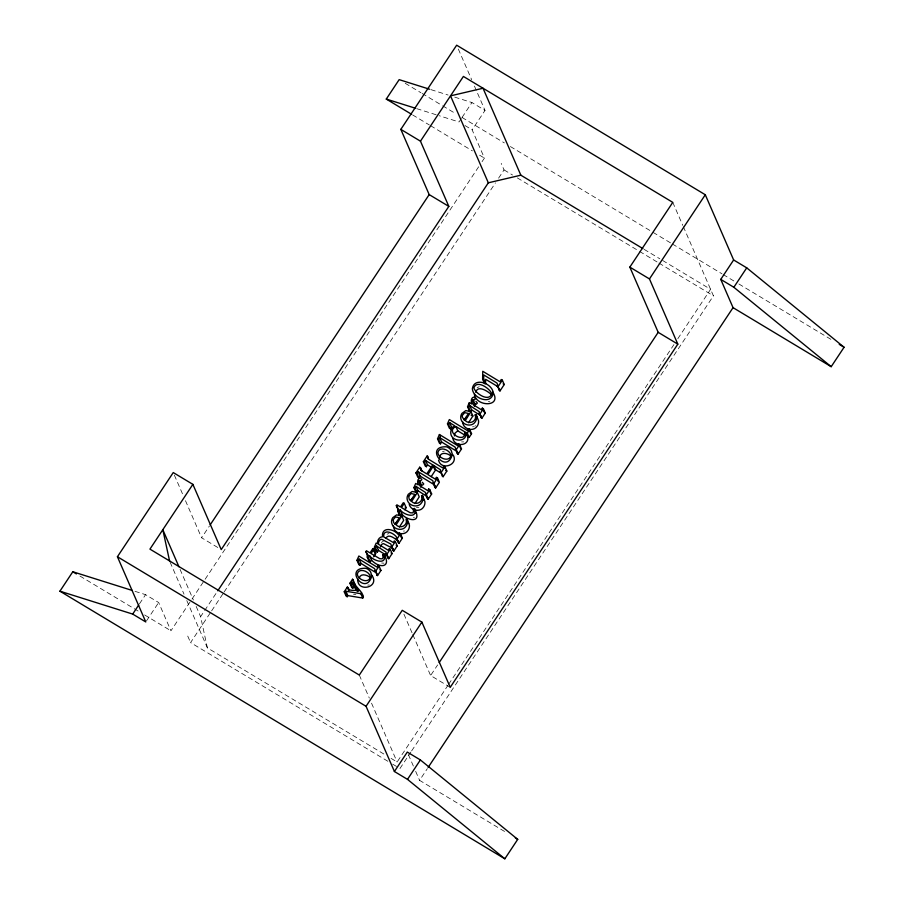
<?xml version="1.0" encoding="UTF-8"?>
<svg xmlns="http://www.w3.org/2000/svg" width="904" height="904" viewBox="0 0 904 904"><rect width="100%" height="100%" fill="white"/><g stroke="black" fill="none" stroke-linecap="round" stroke-linejoin="round"><path stroke-width="0.68" stroke-dasharray="4.52 3.39" d="M139.51 603.793L145.578 594.662L158.663 602.527L170.946 630.789L191.23 600.222M461.322 118.537L459.04 121.972L439.197 115.723M462.08 117.396L471.933 102.547L485.019 110.412L472.137 129.837L484.42 158.098L481.301 162.81M146.538 620.811L158.663 602.527M217.774 547.496L201.603 537.778L209.4 526.026M192.01 599.036L480.521 163.986M383.827 754.015L207.378 647.885L200.62 616.652L216.994 591.962M387.85 761.258L190.575 642.597L210.858 612.019M211.638 610.844L223.333 593.205M224.113 592.03L495.471 182.845M498.59 178.144L504.048 169.907L501.211 163.387M450.237 687.334L430.609 675.525L437.615 664.948M391.07 758.377L397.116 762.015L447.796 685.582M448.576 684.407L673.932 344.593M677.83 338.706L710.589 289.325L661.039 259.516M399.952 768.536L410.868 752.071M411.648 750.896L713.425 295.845L683.345 226.667M504.556 831.454L419.58 780.344L427.377 768.581M381.296 542.445L383.319 541.247M474.702 426.292L475.594 425.626M477.12 387.703L479.233 386.686M387.104 534.174L389.002 533.484M442.497 451.751L444.361 451.051M413.422 517.45L414.461 517.246M383.997 563.181L381.635 563.022M472.555 426.835L473.685 426.699M463.786 441.875L461.594 441.92M403.399 531.111L404.529 530.976M367.77 585.103L369.273 584.922M418.914 507.709L416.382 507.234M488.352 401.613L489.866 401.783M353.566 594.346L355.871 594.651M430.914 89.632L448.113 95.044M454.723 97.135L471.933 102.547M416.71 108.649L437.875 115.305M134.99 591.329L145.578 594.662M405.207 83.281L420.925 92.728M422.134 93.462L441.468 105.09M442.677 105.825L455.978 113.825M462.023 117.463L504.342 142.911M510.387 146.55L651.841 231.639M653.05 232.362L671.186 243.266M672.395 244.001L721.968 273.81M723.177 274.545L734.059 281.087M738.896 283.992L833.194 340.718M464.995 125.543L472.137 129.837M644.111 249.346L659.83 258.793M412.608 114.91L429.366 124.989M430.564 125.701L472.453 150.9M479.628 155.217L484.42 158.098M504.048 169.907L512.523 175.003M517.359 177.918L638.382 250.713M639.591 251.436L657.75 262.363M658.959 263.087L713.425 295.845M79.993 576.074L138.64 611.353M144.617 614.946L170.946 630.789M392.686 764.162L398.743 767.801M672.779 202.372L682.78 225.39M458.328 49.031L471.673 79.721M474.453 86.117L485.019 110.412M403.918 614.144L412.258 633.32M412.812 634.597L430.609 675.525M408.405 754.648L413.433 766.208M415.671 771.349L419.58 780.344M359.306 675.062L369.318 698.08M371.544 703.188L397.116 762.015M174.359 475.12L183.252 495.573M185.478 500.692L201.603 537.778M180.054 569.339L193.399 600.03M196.179 606.414L200.62 616.652M170.121 562.209L184.02 594.177M186.8 600.572L207.378 647.885M187.738 636.077L190.575 642.597"/><path stroke-width="1.36" d="M469.696 405.512L479.289 411.693L479.21 413.456L481.866 418.269L485.29 413.105L483.403 408.755L482.352 408.122L481.38 409.761L473.436 404.879L472.566 400.698L473.029 399.624L474.238 399.963L475.481 398.732L474.046 397.071C470.916 397.342 470.781 401.783 471.922 403.998L469.312 402.608L467.549 406.721L469.436 411.071L470.475 411.704L471.594 409.862L469.696 405.512L468.588 407.354L470.475 411.704M393.398 549.316L393.059 550.559L393.828 551.022L397.24 545.88L395.342 541.53L394.302 540.908L393.33 542.536L383.691 536.886C382.9 528.026 393.918 533.044 396.653 537.202L396.325 538.456L398.98 543.259L402.382 538.117L400.495 533.767L399.444 533.145L398.472 534.772C394.223 528.829 381.251 526.105 382.528 536.75C379.126 536.874 377.058 540.66 377.578 543.779L376.166 543.067L374.392 547.191L376.29 551.53L377.352 552.174L378.437 550.333L376.55 545.982L375.465 547.835L377.352 552.174M427.795 497.437L427.468 498.68L428.236 499.144L431.66 493.979L429.762 489.629L428.722 489.007L427.75 490.635L419.806 485.753L418.936 481.572L419.399 480.51L420.597 480.838L421.852 479.606L420.416 477.945C417.286 478.216 417.151 482.657 418.281 484.872L415.682 483.482L413.908 487.595L415.806 491.945L416.846 492.578L417.953 490.736L416.066 486.397L414.959 488.228L416.846 492.578M457.673 452.384L457.345 453.638L458.102 454.09L461.515 448.949L459.627 444.61L458.577 443.977L457.605 445.615L439.412 434.53L437.536 438.824L439.423 443.175L440.497 443.819L441.57 441.966L439.683 437.615L438.598 439.468L440.497 443.819M485.572 383.567L483.685 379.217L483.764 374.957L496.963 383.036L497.72 384.923L497.245 386.098L499.98 390.957L504.24 384.528L502.353 380.177L501.223 379.51L499.923 381.691L482.747 371.284L482.612 379.273L484.51 383.624L485.572 383.567L485.651 379.307L497.686 386.516M435.242 485.945L434.813 487.448L435.649 487.957L439.412 482.284L437.513 477.945L436.395 477.267L435.299 479.143L427.863 474.566L433.739 465.481L440.564 469.843L440.35 471.888L443.084 476.747L446.847 471.074L444.949 466.724L443.83 466.057L442.734 467.933L428.18 458.995L427.976 456.509L427.129 456.011L423.377 461.673L425.264 466.023L426.383 466.701L427.49 464.825L425.592 460.475L424.496 462.351L426.383 466.701M420.744 487.233L421.287 484.849L419.399 480.51M474.374 406.359L474.928 403.975L473.029 399.624M475.753 392.291C477.696 384.336 488.668 391.692 491.979 395.217M359.204 578.379C360.21 572.639 367.804 574.921 370.583 577.95M370.233 562.062L368.335 557.712L369.6 555.757L371.487 560.107L370.233 562.062L369.137 561.407L367.25 557.056L367.499 554.355L365.871 551.609L366.436 550.751L370.007 552.898L372.81 548.66L373.804 549.259L375.691 553.61L373.623 556.807M400.054 514.184L399.591 515.472L397.703 511.122L397.963 508.421L396.325 505.675L396.901 504.827L400.461 506.963L403.274 502.737L404.257 503.336L406.156 507.675L404.777 509.811M499.132 390.449L499.618 389.274M355.182 584.063L354.956 585.193M395.003 524.117L397.421 521.292M410.529 500.714L412.936 497.878M464.159 419.84L466.577 417.004M418.947 477.911L417.06 473.56L418.156 471.685L420.055 476.035L418.947 477.911L417.829 477.233L415.942 472.894L419.693 467.221L420.541 467.73L420.744 470.204L426.744 473.888L432.722 464.871L425.592 460.475M434.813 487.448L432.745 480.634L418.156 471.685M442.248 476.238L442.632 475.414M359.928 565.305L358.854 564.661L356.967 560.31L358.854 556.016L377.036 567.102L378.008 565.475L379.058 566.096L380.946 570.447L377.533 575.588L374.516 568.582L359.114 559.113L358.029 560.955L359.928 565.305L361.012 563.452L359.114 559.113M393.059 550.559L390.833 544.038L381.782 539.326A2.599 2.475 -23.5 0 0 379.816 540.129L378.866 541.586A5.096 4.859 -23.5 0 0 378.618 544.366L388.212 550.242L389.195 548.615L390.234 549.236L392.121 553.587L388.72 558.728L386.064 553.926L386.132 552.163L376.55 545.982M376.776 575.125L377.104 574.447M387.952 558.265L388.279 557.587M398.212 542.795L398.54 542.117M427.468 498.68L425.581 494.341L425.648 492.578L416.066 486.397M457.345 453.638L455.085 447.096L439.683 437.615M481.097 417.806L481.425 417.128M347.17 596.719L345.283 592.38L345.927 591.25L347.814 595.6L347.17 596.719L346.13 596.098L344.243 591.747L347.317 587.114L348.074 587.577C347.543 591.826 356.074 589.476 358.673 590.979L351.927 582.199L350.933 583.86L352.82 588.21L353.814 586.549L351.927 582.199M385.872 538.343C388.573 532.851 395.161 538.999 398.28 541.033M450.429 428.824L448.542 424.473L449.627 422.631L451.514 426.97L450.429 428.824L449.367 428.18L447.469 423.829L449.344 419.569L467.526 430.643L468.611 428.801L469.684 429.434L471.572 433.784L469.187 437.389L467.741 436.768L465.854 432.417L467.289 433.039L469.187 437.389M406.936 518.794L407.489 520.67A8.531 8.136 -23.5 0 1 406.212 526.004C402.777 531.733 393.409 529.608 391.805 523.461A7.3 6.961 -23.5 0 1 392.799 517.653L396.641 514.884L401.817 515.924L396.088 524.885C400.528 529.394 408.325 525.213 406.032 519.088L406.936 518.794L409.388 525.021A8.531 8.136 -23.5 0 1 408.099 530.354C404.664 536.083 395.297 533.959 393.703 527.812A7.3 6.961 -23.5 0 1 393.443 525.868M422.462 495.381L423.015 497.256A8.531 8.136 -23.5 0 1 421.739 502.601C418.303 508.319 408.924 506.206 407.331 500.059A7.3 6.961 -23.5 0 1 408.325 494.251L412.167 491.482L417.343 492.522L411.614 501.483C416.043 505.98 423.84 501.81 421.546 495.686L422.462 495.381L424.903 501.607A8.531 8.136 -23.5 0 1 423.626 506.952C420.19 512.67 410.823 510.557 409.218 504.409M476.645 416.382A8.531 8.136 -23.5 0 1 475.368 421.727C471.933 427.445 462.565 425.332 460.961 419.185A7.3 6.961 -23.5 0 1 461.955 413.377L465.797 410.597L470.973 411.648L465.255 420.609C469.684 425.106 477.481 420.936 475.188 414.812L476.092 414.507L478.544 420.733A8.531 8.136 -23.5 0 1 477.255 426.066C473.82 431.796 464.453 429.671 462.859 423.524A7.3 6.961 -23.5 0 1 462.599 421.592M399.41 526.998L403.715 520.275L401.817 515.924M414.936 503.584L419.23 496.872L417.343 492.522M468.577 422.71L472.871 415.987L470.973 411.648M400.065 509.822L401.952 514.173L400.687 516.127L398.8 511.777L400.065 509.822C403.613 514.873 418.055 519.642 414.473 508.455L413.456 508.794L413.388 512.127L412.574 512.907L410.201 512.749L401.5 507.596L404.257 503.336M373.804 549.259L371.047 553.53L379.736 558.672L382.109 558.83L382.923 558.062L383.002 554.728L384.008 554.378C391.782 567.384 379.657 568.91 371.487 560.107M431.219 476.645L435.638 469.831L433.739 465.481M504.839 858.8L407.501 779.372L394.415 771.507L407.297 752.083L420.383 759.948L517.721 839.375L504.839 858.8L59.924 591.182L72.806 571.757L132.346 590.493M411.41 114.186L386.279 99.067L399.161 79.642L429.592 89.225M59.924 591.182L132.696 614.087L145.781 621.952L117.418 556.74L173.252 472.566L192.88 484.363L221.231 549.587L448.825 206.394L420.462 141.182L400.834 129.374L456.656 45.2L705.289 194.755L733.641 259.968L746.727 267.844L844.076 347.26L831.194 366.685L733.054 307.654L720.759 279.392L733.641 259.968M192.88 484.363L149.94 549.123L359.306 675.062L402.246 610.302L421.874 622.11L450.237 687.334L677.819 344.142L649.467 278.929L629.839 267.121L672.779 202.372L463.402 76.433L420.462 141.182M132.696 614.087L138.753 604.945M210.18 524.851L429.185 194.597L400.834 129.374M217.774 590.787L488.329 182.811L520.84 175.195L642.902 248.611M368.323 555.101L367.758 555.96L365.871 551.609M352.82 588.21L351.78 587.577L349.882 583.238L352.526 579.249L353.294 579.713C353.554 586.3 362.233 590.267 363.408 597.047L362.741 598.052L347.814 595.6M415.806 491.945L416.315 491.166M377.533 575.588L375.646 571.238L379.058 566.096M388.72 558.728L386.822 554.378L390.234 549.236M393.828 551.022L391.94 546.671L395.342 541.53M398.98 543.259L397.082 538.908L400.495 533.767M428.236 499.144L426.338 494.793L429.762 489.629M435.649 487.957L433.762 483.606L437.513 477.945M443.084 476.747L441.197 472.396L444.949 466.724M458.102 454.09L456.215 449.751L459.627 444.61M467.289 433.039L469.684 429.434M481.866 418.269L479.979 413.919L483.403 408.755M499.98 390.957L498.093 386.607L502.353 380.177M362.741 598.052L360.854 593.702L361.521 592.696M394.415 771.507L366.052 706.295L421.874 622.11M649.467 278.929L705.289 194.755M439.174 662.598L658.191 332.333L629.839 267.121M407.501 779.372L420.383 759.948M831.194 366.685L733.845 287.269L746.727 267.844M428.157 767.406L733.054 307.654M455.887 426.496C443.864 432.349 466.814 444.655 464.622 431.75L455.887 426.496L457.786 430.846L465.097 435.287M457.786 430.846L455.04 433.106L454.35 435.954M415.354 513.144L416.36 512.794C419.942 523.992 405.512 519.224 401.952 514.173M423.445 500.036L424.349 499.731M407.919 523.439L408.823 523.145M482.612 379.273L483.685 379.217M360.854 593.702L345.927 591.25M386.279 99.067L415.388 108.231M475.933 401.41L477.368 403.082L476.125 404.314L474.928 403.975M422.304 482.295L423.739 483.956L422.496 485.188L421.287 484.849M471.074 415.151L472.871 415.987M839.24 344.356L844.076 347.26M720.759 279.392L733.845 287.269M429.185 194.597L448.825 206.394M658.191 332.333L677.819 344.142M503.121 383.861L504.24 384.528M497.245 386.098L498.093 386.607M484.25 412.473L485.29 413.105M479.21 413.456L479.979 413.919M467.549 406.721L468.588 407.354M470.509 433.14L471.572 433.784M447.469 423.829L448.542 424.473M460.475 448.327L461.515 448.949M455.446 449.288L456.215 449.751M437.536 438.824L438.598 439.468M445.728 470.396L446.847 471.074M423.377 461.673L424.496 462.351M440.35 471.888L441.197 472.396M431.411 467.289L427.49 464.825M435.638 469.831L440.271 472.611M415.942 472.894L417.06 473.56M432.914 483.098L433.762 483.606M430.609 493.347L431.66 493.979M425.581 494.341L426.338 494.793M413.908 487.595L414.959 488.228M405.161 507.076L406.156 507.675M397.703 511.122L398.8 511.777M402.382 538.117L401.342 537.496L399.444 533.145M396.325 538.456L397.082 538.908M396.189 545.248L397.24 545.88M391.172 546.208L391.94 546.671M391.082 552.966L392.121 553.587M386.064 553.926L386.822 554.378M374.392 547.191L375.465 547.835M374.697 553.011L375.691 553.61M367.25 557.056L368.335 557.712M379.906 569.814L380.946 570.447M374.889 570.774L375.646 571.238M356.967 560.31L358.029 560.955M349.882 583.238L350.933 583.86M344.243 591.747L345.283 592.38M117.418 556.74L366.052 706.295M72.806 571.757L76.399 573.916M515.325 837.94L517.721 839.375M369.6 555.757C373.16 560.808 387.59 565.576 384.008 554.378M434.632 484.985L420.055 476.035M392.731 548.389L383.669 543.677A2.599 2.475 -23.5 0 0 381.703 544.479L380.753 545.937A5.096 4.859 -23.5 0 0 380.482 546.875M480.736 415.614L471.594 409.862M456.983 451.446L441.57 441.966M427.106 496.488L417.953 490.736M387.59 556.073L378.437 550.333M376.414 572.933L361.012 563.452M449.627 422.631L454.723 425.795L453.333 426.869A7.673 7.322 -23.5 0 0 450.746 432.214C450.147 442.226 467.888 443.129 465.854 432.417M451.514 426.97L453.119 428.044M451.152 456.452C448.361 452.893 439.457 451.378 439.83 457.819M357.611 591.589L353.814 586.549M361.803 594.922L363.408 597.047M492.838 392.155C502.534 407.421 475.922 407.071 474.363 394.087M520.84 175.195L483.03 88.242L450.52 95.858L488.329 182.811M482.352 408.122L483.776 411.388M475.188 414.812L476.125 416.981M468.826 403.342L469.775 405.512M468.611 428.801L470.035 432.055M464.622 431.75L465.571 433.931M458.577 443.977L460 447.243M439.412 434.53L440.361 436.7M443.83 466.057L444.779 468.227M432.722 464.871L434.609 469.221M427.129 456.011L428.552 459.266M436.869 478.352L438.293 481.617M420.541 467.73L421.953 470.984M419.693 467.221L421.117 470.475M428.722 489.007L430.146 492.262M421.546 495.686L422.97 498.94M414.473 508.455L416.36 512.794M413.456 508.794L414.405 510.963M396.325 505.675L398.223 510.025M383.002 554.728L383.951 556.898M372.81 548.66L374.222 551.926M378.008 565.475L378.957 567.644M352.526 579.249L354.413 583.6M348.074 587.577L349.023 589.747M347.317 587.114L348.729 590.369M178.947 566.774L162.822 529.699L169.568 560.921M453.175 454.972C458.927 464.916 441.062 471.063 438.553 460.17M452.87 438.53C454.576 447.22 469.696 446.293 467.741 436.768M476.092 414.507L476.645 416.382M357.735 579.713C357.656 592.267 378.821 587.769 372.606 576.458A9.029 8.611 -23.5 0 0 371.329 574.797M393.116 519.766L393.748 522.738L395.071 524.173L399.331 517.743L395.523 516.941L393.116 519.766M408.642 496.364L409.263 499.336L410.597 500.759L414.857 494.341L411.049 493.539L408.642 496.364M462.272 415.49L462.249 416.993L464.227 419.885L468.487 413.456L464.69 412.653L462.272 415.49M491.742 393.748C489.109 402.337 475.594 393.692 473.865 387.94C476.453 379.409 489.832 388.257 491.742 393.748M493.188 393.195C491.234 405.455 472.611 398.246 472.374 388.596C474.25 376.527 492.917 383.612 493.188 393.195M371.77 575.95C365.962 597.205 343.079 567.271 365.86 568.288A9.029 8.611 -23.5 0 1 370.719 572.119L371.77 575.95M452.339 454.463C446.531 475.719 423.648 445.785 446.429 446.802A9.029 8.611 -23.5 0 1 451.288 450.621L452.339 454.463M370.38 577.08C368.73 584.04 357.521 579.769 357.317 574.029C358.865 567.011 369.973 571.599 370.38 577.08M450.949 455.593C449.299 462.554 438.09 458.283 437.886 452.531C439.434 445.514 450.542 450.102 450.949 455.593"/></g></svg>
